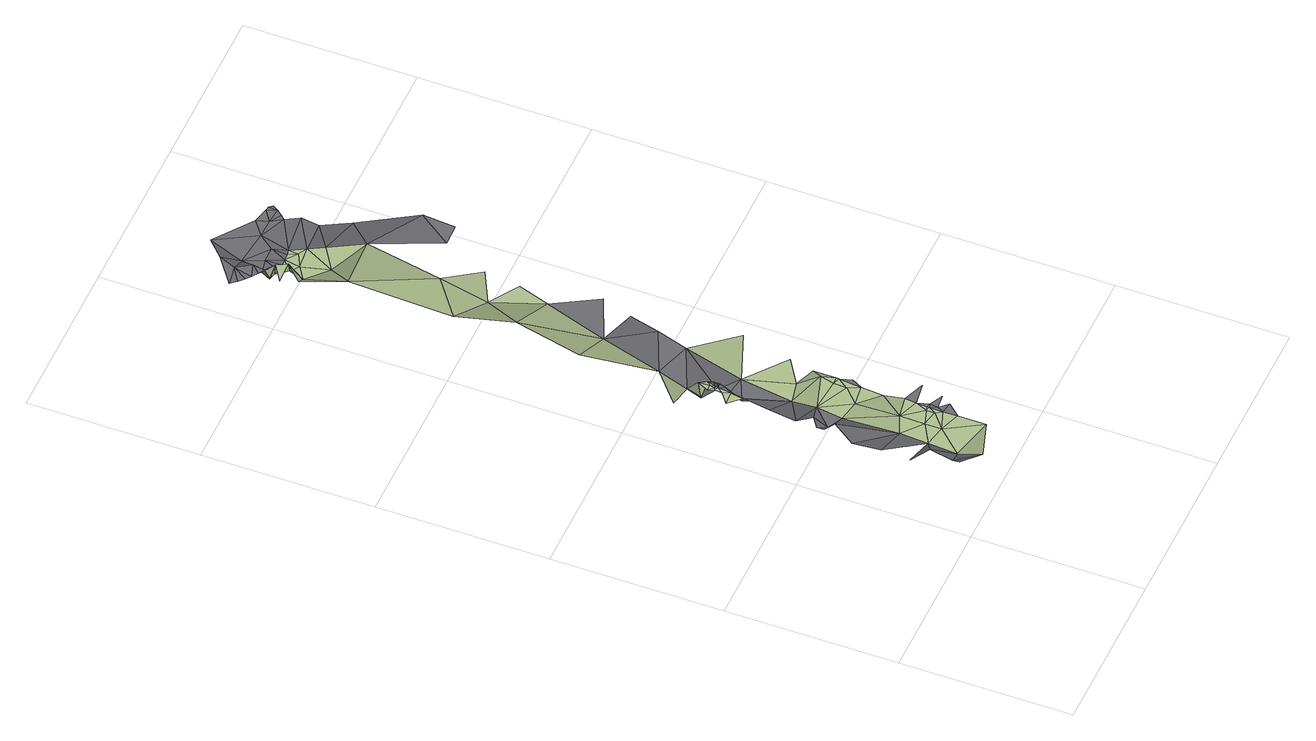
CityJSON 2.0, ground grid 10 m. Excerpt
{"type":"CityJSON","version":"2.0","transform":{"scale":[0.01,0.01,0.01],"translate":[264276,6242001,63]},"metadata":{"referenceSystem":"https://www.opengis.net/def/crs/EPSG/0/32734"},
"CityObjects":{
"road1":{"type":"Road","attributes":{"highway":"tertiary","name":"Upper Roodebloem Road","surface":"asphalt","lanes":1,"width":2.2,"oneway":"yes"},"geometry":[{"type":"MultiSurface","lod":"1","boundaries":[[[0,1,2]],[[3,4,0]],[[0,2,3]],[[5,4,6]],[[4,3,6]],[[7,8,9]],[[8,6,9]],[[9,10,7]],[[11,12,13]],[[11,13,10]],[[12,11,14]],[[9,15,10]],[[15,11,10]],[[14,16,17]],[[11,16,14]],[[18,19,17]],[[11,15,16]],[[16,18,17]],[[18,20,19]],[[21,20,22]],[[23,21,24]],[[22,24,21]],[[25,26,27]],[[28,25,29]],[[30,23,31]],[[24,32,23]],[[20,18,22]],[[33,30,31]],[[31,23,32]],[[27,29,25]],[[33,31,34]],[[35,28,36]],[[28,29,36]],[[31,32,34]],[[33,34,37]],[[35,36,38]],[[39,32,24]],[[22,39,24]],[[40,36,29]],[[32,41,34]],[[41,37,34]],[[37,41,42]],[[41,32,39]],[[43,44,38]],[[22,18,45]],[[41,46,42]],[[45,39,22]],[[39,45,41]],[[47,48,49]],[[46,41,50]],[[41,45,50]],[[51,46,50]],[[52,51,50]],[[51,52,53]],[[54,53,52]],[[55,56,53]]]}]},
"terrain1":{"type":"TINRelief","geometry":[{"type":"CompositeSurface","lod":"1","boundaries":[[[2,57,3]],[[3,58,6]],[[6,59,9]],[[58,3,57]],[[58,59,6]],[[60,9,59]],[[60,15,9]],[[61,59,58]],[[58,57,26]],[[20,21,62]],[[63,62,21]],[[60,59,64]],[[58,26,25]],[[58,25,61]],[[59,61,64]],[[60,65,15]],[[63,21,23]],[[66,63,23]],[[66,67,68]],[[65,16,15]],[[64,38,60]],[[67,66,23]],[[28,64,61]],[[25,28,61]],[[68,67,69]],[[69,70,68]],[[67,23,30]],[[33,67,30]],[[67,33,69]],[[28,35,64]],[[60,38,44]],[[38,64,35]],[[70,69,37]],[[69,33,37]],[[60,71,65]],[[70,37,42]],[[44,71,60]],[[16,65,72]],[[46,70,42]],[[51,73,46]],[[16,74,18]],[[71,48,65]],[[75,16,72]],[[48,72,65]],[[75,74,16]],[[76,45,18]],[[18,74,76]],[[48,47,72]],[[47,75,72]],[[47,77,75]],[[75,77,74]],[[76,74,78]],[[74,77,78]],[[45,76,79]],[[53,80,51]],[[53,81,80]],[[50,45,82]],[[81,53,56]],[[83,81,84]],[[56,84,81]],[[85,86,87]],[[86,83,88]],[[89,90,91]],[[88,83,84]],[[92,93,94]],[[93,92,89]],[[87,91,85]],[[84,56,95]],[[93,89,96]],[[97,89,91]],[[87,86,98]],[[97,96,89]],[[87,99,91]],[[99,97,91]],[[84,100,88]],[[97,99,101]],[[99,87,102]],[[87,98,102]],[[86,88,103]],[[101,99,104]],[[103,98,86]],[[102,105,99]],[[99,105,104]],[[98,106,102]],[[105,102,107]],[[105,107,108]],[[102,106,107]],[[98,109,106]],[[108,107,110]],[[106,110,107]],[[109,98,103]]]}]},
"road2":{"type":"Road","attributes":{"highway":"residential","name":"Coronation Road","surface":"asphalt","lanes":1,"width":2.2,"oneway":"yes"},"geometry":[{"type":"MultiSurface","lod":"1","boundaries":[[[111,112,105]],[[113,114,115]],[[116,103,114]],[[106,117,118]],[[117,106,109]],[[119,93,96]],[[120,121,119]],[[119,122,94]],[[120,119,123]],[[122,119,121]],[[112,120,123]],[[104,112,101]],[[104,105,112]],[[111,108,110]],[[124,125,126]],[[127,126,128]],[[127,129,126]],[[128,126,125]],[[117,109,116]],[[112,123,101]],[[130,127,131]],[[105,108,111]],[[129,127,130]],[[132,126,129]],[[131,133,130]],[[115,114,103]],[[111,110,124]],[[121,134,135]],[[124,126,132]],[[124,110,125]],[[103,116,109]],[[106,118,110]],[[125,110,118]],[[94,93,119]],[[111,124,120]],[[120,136,121]],[[123,119,96]],[[96,97,123]],[[137,121,136]],[[137,134,121]],[[101,123,97]],[[122,121,135]],[[132,138,124]],[[124,138,120]],[[120,112,111]],[[138,136,120]]]}]}
},
"vertices":[
[202,186,340],[170,135,380],[331,70,310],[327,214,260],[232,329,340],[119,396,340],[338,384,260],[141,739,310],[130,567,340],[350,553,260],[241,876,310],[279,937,220],[178,957,310],[179,913,310],[239,998,310],[372,892,220],[395,1046,220],[178,1078,310],[419,1200,180],[202,1236,310],[226,1394,310],[239,1473,310],[322,1443,180],[251,1552,310],[263,1510,310],[585,399,260],[585,317,260],[652,392,260],[585,481,260],[604,440,260],[253,1561,310],[267,1562,310],[277,1552,310],[255,1571,310],[277,1589,310],[585,491,260],[612,485,260],[271,1617,310],[591,557,260],[341,1530,180],[688,450,260],[351,1599,180],[287,1664,150],[721,578,260],[597,623,260],[467,1509,180],[318,1757,150],[632,1016,220],[620,885,220],[654,948,220],[591,1877,150],[381,1943,150],[653,2062,150],[507,2315,130],[716,2246,130],[778,2430,130],[633,2688,130],
[585,153,260],[465,358,260],[464,457,260],[469,601,260],[561,440,260],[157,1467,310],[223,1516,310],[558,487,260],[496,869,220],[227,1562,310],[240,1570,310],[213,1596,310],[247,1599,310],[224,1656,330],[609,754,220],[588,954,220],[38,1720,330],[612,1114,220],[593,1030,220],[547,1228,180],[635,1031,220],[669,1179,180],[703,1327,180],[154,2305,350],[256,2710,340],[771,1623,180],[357,3115,130],[520,2985,130],[175,3926,250],[274,3682,250],[347,3974,80],[614,3298,100],[241,4085,250],[138,4019,250],[272,4026,250],[160,4133,250],[246,4152,180],[210,4171,180],[696,2874,130],[284,4137,80],[323,4126,80],[471,3861,80],[378,4060,80],[722,3084,130],[363,4118,80],[425,4022,80],[719,3756,80],[403,4114,80],[444,4115,80],[564,4038,80],[512,4066,80],[485,4119,80],[613,3950,80],[516,4126,80],
[483,4208,90],[391,4205,90],[1047,3388,40],[1066,3581,40],[923,3386,40],[888,3907,20],[798,4069,20],[754,4150,90],[258,4219,180],[339,4320,90],[201,4306,180],[176,4194,180],[322,4195,90],[554,4296,90],[709,4232,90],[667,4294,90],[756,4285,90],[730,4253,90],[737,4344,90],[761,4339,90],[778,4319,90],[643,4365,90],[785,4333,20],[115,4248,180],[144,4219,180],[243,4402,180],[81,4285,180],[420,4529,90]
]}
